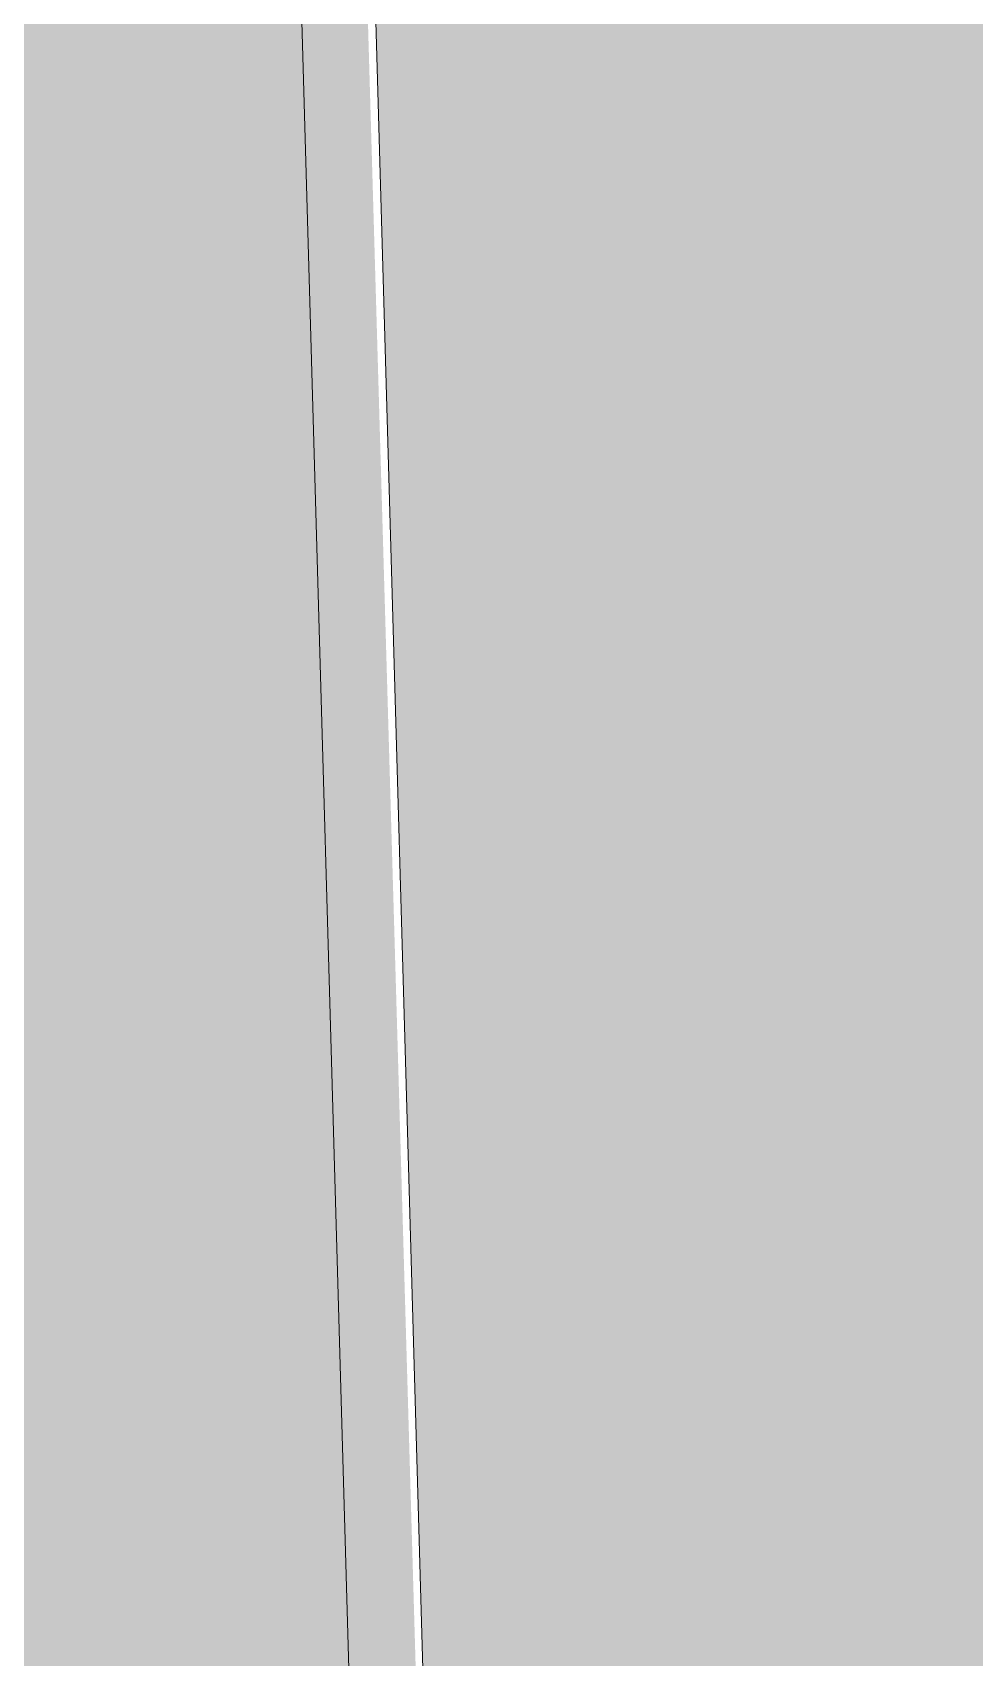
# Model space of a CAD drawing. Header units: inches. Extents: x -26493 to -10162, y -132 to 713.
# Drawn here: x -25821.7 to -25818.13, y 229.4 to 235.57 of the extents above; entities that cross this region are included whole.
import ezdxf

# ---------------------------------------------------------------- set-up
doc = ezdxf.new("R2010")
doc.units = ezdxf.units.IN
doc.header["$MEASUREMENT"] = 0
doc.layers.add('Q-SPCQ', color=91, linetype='Continuous', lineweight=9)

# ---------------------------------------------------------------- blocks, each defined once
blk = doc.blocks.new('Basketball_Backstop-Performance_Sports_Systems-3103-Ceiling_Hung - 27_-0_ to 27_-11 7_8_-V84-Section 13')
at = {"layer": 'Q-SPCQ'}
h = blk.add_hatch(color=256, dxfattribs=at)
h.paths.add_polyline_path([(-25819.8726, 116), (-25819.0152, 116), (-25819.0347, 119.7588), (-25822.3277, 119.7504), (-25822.3277, 116), (-25820.6715, 116)], flags=0)
h.paths.add_polyline_path([(-25821.4857, 120.2222), (-25820.651, 120.2452), (-25819.0152, 120.25), (-25819.0152, 128.75), (-25822.3277, 128.75), (-25822.3193, 128.3125), (-25821.2072, 128.3125), (-25821.2072, 128.125), (-25822.3277, 128.125), (-25822.3248, 120.2407), (-25821.506, 120.2232)], flags=0)
h.paths.add_polyline_path([(-25821.6402, 129.25), (-25819.0152, 129.25), (-25819.0152, 135.446), (-25822.3277, 135.4379), (-25822.3183, 129.875), (-25821.2072, 129.875), (-25821.2072, 129.6875), (-25822.3277, 129.6875), (-25822.3187, 129.25), (-25821.8418, 129.25)], flags=0)
h.paths.add_polyline_path([(-25821.4857, 135.9097), (-25820.5752, 135.9323), (-25819.0152, 135.9375), (-25819.0152, 152.5426), (-25819.8008, 152.5426), (-25820.1103, 161.7591), (-25821.8857, 161.7504), (-25822.3277, 161.7504), (-25822.3141, 135.9281), (-25821.506, 135.9107)], flags=0)
h.paths.add_polyline_path([(-25821.4857, 162.2222), (-25820.4481, 162.2439), (-25820.078, 162.2483), (-25821.8839, 224.125), (-25822.3277, 224.125), (-25822.2962, 162.2406), (-25821.506, 162.2232)], flags=0)
h.paths.add_polyline_path([(-25819.0152, 187.1862), (-25819.0152, 224.75), (-25820.088, 224.75), (-25819.0653, 188.9397)], flags=0)
h.paths.add_polyline_path([(-25821.8505, 224.3125), (-25821.8839, 224.75), (-25822.3277, 224.75), (-25822.3277, 224.3125), (-25821.8839, 224.3125)], flags=0)
h.paths.add_polyline_path([(-25819.5816, 225.25), (-25819.0152, 225.25), (-25819.0152, 281.375), (-25821.1492, 281.375), (-25821.1492, 280.9375), (-25821.5794, 280.9176), (-25821.6363, 279.6875), (-25821.657, 279.6875), (-25820.1023, 225.25), (-25819.8726, 225.25)], flags=0)
h.paths.add_polyline_path([(-25821.8773, 225.25), (-25821.8898, 225.6875), (-25822.3277, 225.6875), (-25822.3277, 225.25), (-25821.8839, 225.25)], flags=0)
h.paths.add_polyline_path([(-25822.3277, 225.875), (-25821.8951, 225.875), (-25822.3277, 241.022), (-25822.3277, 226.4424)], flags=0)
h = blk.add_hatch(color=256, dxfattribs=at)
h.paths.add_polyline_path([(-25818.1579, 116), (-25815.7027, 116), (-25815.7027, 119.125), (-25816.8232, 119.125), (-25816.8232, 119.3125), (-25815.7027, 119.3125), (-25815.7027, 119.75), (-25819.0152, 119.75), (-25819.0152, 116)], flags=0)
h.paths.add_polyline_path([(-25816.6594, 120.25), (-25815.7027, 120.25), (-25815.7027, 120.6875), (-25816.8232, 120.6875), (-25816.8232, 120.875), (-25815.7027, 120.875), (-25815.7027, 128.759), (-25818.1579, 128.7678), (-25819.0152, 128.75), (-25818.9932, 120.25), (-25816.6729, 120.25)], flags=0)
h.paths.add_polyline_path([(-25816.5447, 129.2222), (-25815.7027, 129.2409), (-25815.7027, 134.8125), (-25816.8232, 134.8125), (-25816.8232, 135), (-25815.7027, 135), (-25815.7027, 135.4375), (-25819.0152, 135.4375), (-25819.0152, 129.2415), (-25816.6308, 129.2284)], flags=0)
h.paths.add_polyline_path([(-25817.2763, 135.9375), (-25815.7027, 135.9375), (-25815.7027, 136.375), (-25816.8232, 136.375), (-25816.8232, 136.5625), (-25815.7027, 136.5625), (-25815.7027, 161.125), (-25816.8232, 161.125), (-25816.8232, 161.3125), (-25815.7027, 161.3125), (-25815.7027, 161.75), (-25818.2888, 161.75), (-25818.2816, 160.8127), (-25818.3068, 152.5426), (-25819.0152, 152.5426), (-25819.0152, 135.9375), (-25817.359, 135.9375)], flags=0)
h.paths.add_polyline_path([(-25816.5196, 162.25), (-25815.7027, 162.25), (-25815.7027, 162.6875), (-25816.8232, 162.6875), (-25816.8232, 162.875), (-25815.7027, 162.875), (-25815.7414, 224.7583), (-25818.1579, 224.7678), (-25819.0152, 224.75), (-25819.0152, 187.1862), (-25818.2816, 162.25), (-25816.5257, 162.25)], flags=0)
h.paths.add_polyline_path([(-25816.5447, 225.2222), (-25815.7027, 225.2409), (-25815.7027, 281.375), (-25819.0152, 281.375), (-25819.0152, 225.2415), (-25816.6729, 225.2314)], flags=0)
for points in [[(-25819.532, 152.5426), (-25818.3068, 152.5426), (-25821.938, 279.6875), (-25822.4527, 279.6875), (-25822.4527, 280.9176), (-25823.4671, 280.9176), (-25819.8008, 152.5426)], [(-25818.3068, 152.5426), (-25818.2816, 152.6332), (-25818.3398, 161.9353), (-25818.3959, 165.5006), (-25821.7059, 279.6875), (-25821.938, 279.6875), (-25818.4091, 156.1249)]]:
    blk.add_hatch(color=256, dxfattribs=at).paths.add_polyline_path(points, flags=0)
for p, q in [((-25821.938, 279.6875), (-25818.3068, 152.5426)), ((-25821.657, 279.6875), (-25818.3028, 162.2415))]:
    blk.add_line(p, q, dxfattribs=at)

msp = doc.modelspace()

# ---------------------------------------------------------------- block references
at = {"layer": 'Q-SPCQ'}
msp.add_blockref('Basketball_Backstop-Performance_Sports_Systems-3103-Ceiling_Hung - 27_-0_ to 27_-11 7_8_-V84-Section 13', (0, 0), dxfattribs=at)

doc.saveas('drawing.dxf')
